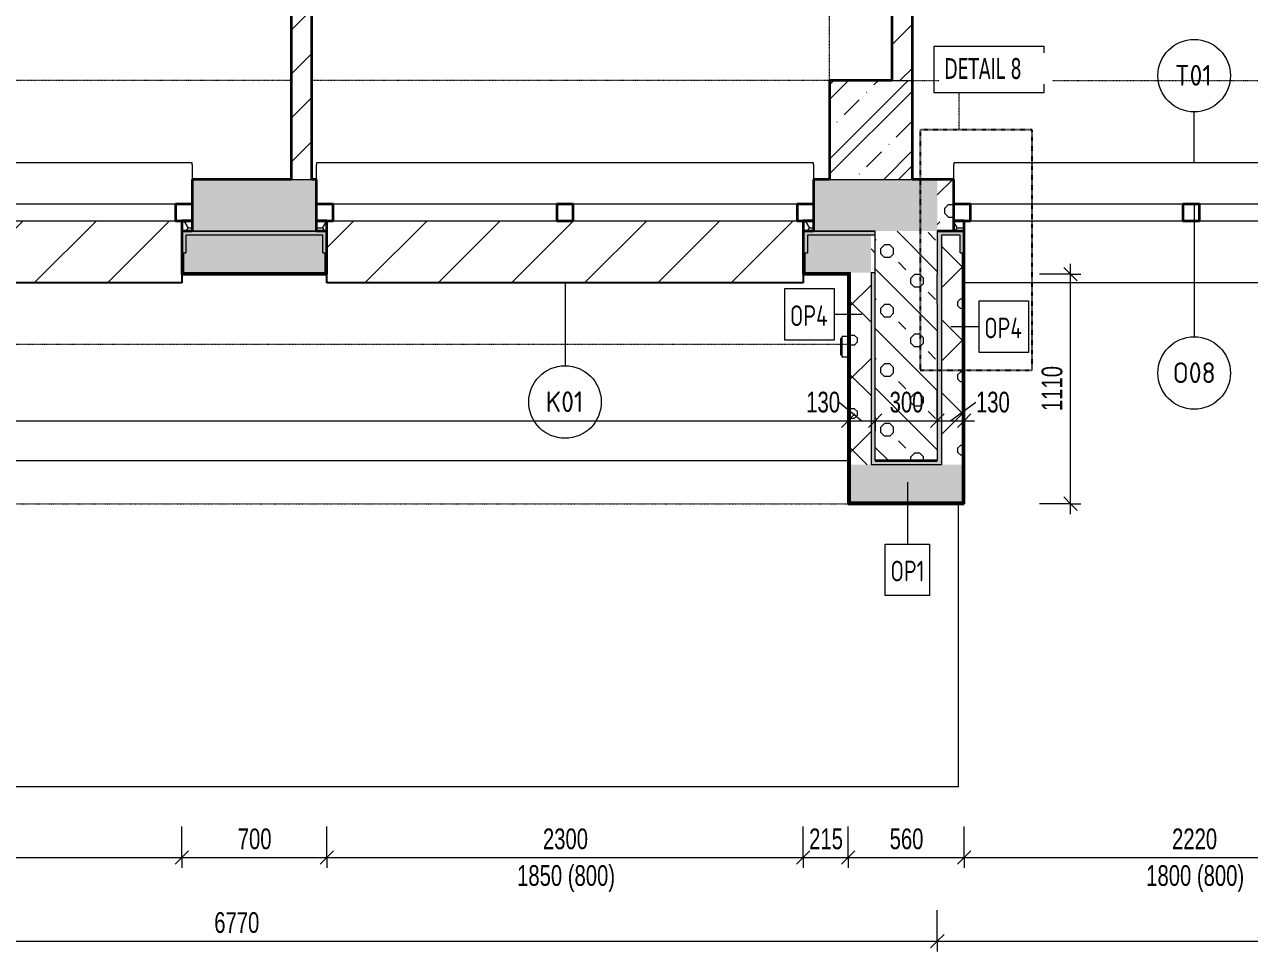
# Model space of a CAD drawing. Header units: millimetres. Extents: x -3281 to 232784, y -45352 to 20466.
# Drawn here: x 6963 to 12877, y -31412 to -26936 of the extents above; entities that cross this region are included whole.
import ezdxf

# ---------------------------------------------------------------- set-up
doc = ezdxf.new("R2010")
doc.units = ezdxf.units.MM
doc.linetypes.add('3_Čárkovaná 2_5mm', pattern=[5, 2.5, -2.5])
doc.linetypes.add('Dash dot dot', pattern=[5, 2, -1, 0, -1, 0, -1])
for name, color, linetype, lineweight in [('A-ANNO-DIMS', 211, 'Continuous', 9), ('A-ANNO-DIMS-50', 211, 'Continuous', 9), ('A-DETL', 90, 'Continuous', 13), ('A-FLOR', 192, 'Continuous', 13), ('A-GENM', 13, 'Continuous', 13), ('A-GENM-IDEN', 13, 'Continuous', 9), ('A-GLAZ', 151, 'Continuous', 13), ('A-GLAZ-IDEN', 152, 'Continuous', 9), ('A-WALL', 113, 'Continuous', 13), ('A-WALL-IDEN', 211, 'Continuous', 9), ('G-ANNO-TEXT', 231, 'Continuous', 9), ('Q-SPCQ', 91, 'Continuous', 13), ('Q-SPCQ-IDEN', 132, 'Continuous', 9)]:
    doc.layers.add(name, color=color, linetype=linetype, lineweight=lineweight)
doc.layers.add('A-WALL-PATT', color=111, linetype='Continuous')
doc.styles.add('Arial_1', font='arial.ttf', dxfattribs={"width": 0.7, "height": 100})
doc.styles.add('ISOCPEUR', font='isocpeur.ttf', dxfattribs={"width": 0.75, "height": 100})
doc.styles.add('ISOCPEUR_1', font='isocpeur.ttf', dxfattribs={"width": 0.9, "height": 100})
doc.styles.add('Tahoma', font='tahoma.ttf', dxfattribs={"width": 0.7, "height": 100})
doc.dimstyles.new('Vnitřní_-_průhledné', dxfattribs={"dimscale": 304.8, "dimtxt": 102.02594, "dimasz": 0.213255, "dimexe": 0.164042, "dimexo": 0.0625, "dimgap": 0.032808, "dimtad": 1, "dimdec": 0, "dimrnd": 5, "dimzin": 0, "dimdsep": 46, "dimtxsty": 'Arial_1', "dimblk1": 'OBLIQUE', "dimblk2": 'OBLIQUE', "dimsah": 1, "dimcen": 0.09, "dimdle": 0.164042, "dimazin": 0, "dimtfac": 1, "dimtdec": 4, "dimtix": 1, "dimtmove": 1, "dimatfit": 3, "dimfxl": 0.492126, "dimfxlon": 1, "dimtvp": 1, "dimtolj": 1, "dimtzin": 0, "dimarcsym": 2})
doc.dimstyles.new('Vnitřní_-_průhledné_1', dxfattribs={"dimscale": 304.8, "dimtxt": 102.02594, "dimasz": 0.213255, "dimexe": 0.164042, "dimexo": 0.0625, "dimgap": 0.032808, "dimtad": 1, "dimdec": 0, "dimrnd": 5, "dimzin": 0, "dimdsep": 46, "dimtxsty": 'Arial_1', "dimblk1": 'OBLIQUE', "dimblk2": 'OBLIQUE', "dimsah": 1, "dimcen": 0.09, "dimdle": 0.164042, "dimazin": 0, "dimtfac": 1, "dimtdec": 4, "dimtix": 1, "dimtmove": 0, "dimatfit": 3, "dimfxl": 0.492126, "dimfxlon": 1, "dimtvp": 1, "dimtolj": 1, "dimtzin": 0, "dimarcsym": 2})
pattern_1 = [(45, (0, 0), (-106.066, 106.066), [])]
pattern_2 = [(45, (0, 0), (0.0007, 353.5527), []), (315, (0, 0), (353.552, 0), []), (270, (153.68, 9.56), (176.771, -176.771), [19.139, -334.416]), (270, (199.87, 9.56), (176.771, -176.771), [19.139, -334.416]), (0, (166.57, 23.1), (176.771, 176.771), [19.139, -334.416]), (0, (166.57, -23.1), (176.771, 176.771), [19.139, -334.416]), (45, (153.68, 9.56), (0.0007, 353.5527), [19.139, -230.861]), (45, (186.35, -23.1), (0.0007, 353.5527), [19.139, -230.861]), (315, (186.35, 23.1), (353.552, 0), [19.139, -230.861]), (315, (153.68, -9.56), (353.552, 0), [19.139, -230.861])]

# ---------------------------------------------------------------- blocks, each defined once
blk = doc.blocks.new('OKNO_2k_nadsvetlik - OKNO_2k_nadsvetlik 2400 x 1850-1972488-1NP_NÁVRH A')
at = {"layer": 'A-GLAZ'}
h = blk.add_hatch(dxfattribs=at)
h.set_pattern_fill('FP_69', color=256, style=0, pattern_type=2)
h.set_pattern_definition([(180, (6572.4, -27808.807), (-75, -43.3), [50, -100]), (240, (6522.4, -27808.807), (-0.0011, -86.601905), [50, -100]), (120, (6522.4, -27808.807), (-74.9989, 43.301905), [50, -100])])
h.paths.add_polyline_path([(-1151, 125), (-1200, 125), (-1200, 75), (-1150, 75), (-1150, 125)])
h.paths.add_polyline_path([(1170, 125), (1150, 125), (1150, 75), (1200, 75), (1200, 125)])
at = {"layer": 'A-GLAZ', "lineweight": 35}
for p, q in [((-1150, 75), (-1150, 125)), ((1150, 125), (1150, 75)), ((-1200, 75), (-1150, 75)), ((-1120, 75), (-1200, 75)), ((-1120, -5), (-1120, 75)), ((40, 75), (-40, 75)), ((-40, 75), (-40, -5)), ((40, -5), (40, 75)), ((1200, 75), (1120, 75)), ((1120, 75), (1120, -5)), ((1150, 75), (1200, 75)), ((-1200, -5), (-1120, -5)), ((-40, -5), (40, -5)), ((1120, -5), (1200, -5))]:
    blk.add_line(p, q, dxfattribs=at)
at = {"layer": 'A-GLAZ'}
for p, q in [((-40, 75), (-1120, 75)), ((1120, 75), (40, 75)), ((-1120, -5), (-40, -5)), ((40, -5), (1120, -5))]:
    blk.add_line(p, q, dxfattribs=at)
blk = doc.blocks.new('parapet s nosem_vnitní - parapet s nosem_vnitní-1280305-1NP_NÁVRH A')
at = {"layer": 'A-GENM'}
for p, q in [((-1200, -190), (-1200, -120)), ((1200, -120), (1200, -190)), ((-1200, -190), (-1200, -200)), ((-1200, -200), (1200, -200)), ((1200, -200), (1200, -190))]:
    blk.add_line(p, q, dxfattribs=at)
blk = doc.blocks.new('parapet_ext - parapet_ext-V23-1NP_NÁVRH A')
at = {"layer": 'Q-SPCQ'}
h = blk.add_hatch(dxfattribs=at)
h.set_pattern_fill('FP_70', color=11, style=0, pattern_type=2)
h.set_pattern_definition([(225, (6572.4, -27883.8), (176.7767, -176.7767), [])])
h.paths.add_polyline_path([(40, 300), (-1150, 300), (-1150, 0), (1150, 0), (1150, 300), (827.9, 300)])
at = {"layer": 'Q-SPCQ', "color": 21, "lineweight": 25}
for p, q in [((-1150, 258), (-1150, 300)), ((-1150, 300), (1150, 300)), ((1150, 300), (1150, 258))]:
    blk.add_line(p, q, dxfattribs=at)
blk = doc.blocks.new('OKNO_2k_nadsvetlik - OKNO_2k_nadsvetlik 2400 x 1850-V24-1NP_NÁVRH A')
at = {"layer": 'A-GLAZ'}
h = blk.add_hatch(dxfattribs=at)
h.set_pattern_fill('FP_71', color=256, style=0, pattern_type=2)
h.set_pattern_definition([(180, (9572.4, -27808.807), (-75, -43.3), [50, -100]), (240, (9522.4, -27808.807), (-0.0011, -86.601905), [50, -100]), (120, (9522.4, -27808.807), (-74.9989, 43.301905), [50, -100])])
h.paths.add_polyline_path([(-1151, 125), (-1200, 125), (-1200, 75), (-1150, 75), (-1150, 125)])
h.paths.add_polyline_path([(1150, 125), (1150, 75), (1200, 75), (1200, 125), (1151, 125)])
at = {"layer": 'A-GLAZ', "lineweight": 35}
for p, q in [((-1150, 75), (-1150, 125)), ((1150, 125), (1150, 75)), ((-1200, 75), (-1150, 75)), ((-1120, 75), (-1200, 75)), ((-1120, -5), (-1120, 75)), ((40, 75), (-40, 75)), ((-40, 75), (-40, -5)), ((40, -5), (40, 75)), ((1200, 75), (1120, 75)), ((1120, 75), (1120, -5)), ((1150, 75), (1200, 75)), ((-1200, -5), (-1120, -5)), ((-40, -5), (40, -5)), ((1120, -5), (1200, -5))]:
    blk.add_line(p, q, dxfattribs=at)
at = {"layer": 'A-GLAZ'}
for p, q in [((-40, 75), (-1120, 75)), ((1120, 75), (40, 75)), ((-1120, -5), (-40, -5)), ((40, -5), (1120, -5))]:
    blk.add_line(p, q, dxfattribs=at)
blk = doc.blocks.new('parapet_ext - parapet_ext-V25-1NP_NÁVRH A')
at = {"layer": 'Q-SPCQ'}
h = blk.add_hatch(dxfattribs=at)
h.set_pattern_fill('FP_72', color=11, style=0, pattern_type=2)
h.set_pattern_definition([(225, (9572.4, -27883.8), (176.7767, -176.7767), [])])
h.paths.add_polyline_path([(40, 300), (-1150, 300), (-1150, 0), (1150, 0), (1150, 300), (394.1, 300)])
at = {"layer": 'Q-SPCQ', "color": 21, "lineweight": 25}
for p, q in [((-1150, 258), (-1150, 300)), ((-1150, 300), (1150, 300)), ((1150, 300), (1150, 258))]:
    blk.add_line(p, q, dxfattribs=at)
blk = doc.blocks.new('OKNO_2k_nadsvetlik - OKNO_2k_nadsvetlik 2320 x 1800-1972454-1NP_NÁVRH A')
at = {"layer": 'A-GLAZ'}
h = blk.add_hatch(dxfattribs=at)
h.set_pattern_fill('FP_121', color=11, style=0, pattern_type=2)
h.set_pattern_definition([(180, (12609.59, -27808.807), (-75, -43.3), [50, -100]), (240, (12559.59, -27808.807), (-0.0011, -86.601905), [50, -100]), (120, (12559.59, -27808.807), (-74.9989, 43.301905), [50, -100])])
h.paths.add_polyline_path([(-1111, 125), (-1160, 125), (-1160, 75), (-1110, 75), (-1110, 125)])
h.paths.add_polyline_path([(1130, 125), (1110, 125), (1110, 75), (1160, 75), (1160, 125), (1159, 125)])
at = {"layer": 'A-GLAZ', "color": 10, "lineweight": 35}
for p, q in [((-1110, 75), (-1110, 125)), ((1110, 125), (1110, 75)), ((-1160, 75), (-1110, 75)), ((-1080, 75), (-1160, 75)), ((-1080, -5), (-1080, 75)), ((55, 75), (-25, 75)), ((-25, 75), (-25, -5)), ((55, -5), (55, 75)), ((1160, 75), (1080, 75)), ((1080, 75), (1080, -5)), ((1110, 75), (1160, 75)), ((-1160, -5), (-1080, -5)), ((-25, -5), (55, -5)), ((1080, -5), (1160, -5))]:
    blk.add_line(p, q, dxfattribs=at)
at = {"layer": 'A-GLAZ', "color": 11}
for p, q in [((-25, 75), (-1080, 75)), ((1080, 75), (55, 75)), ((-1080, -5), (-25, -5)), ((55, -5), (1080, -5))]:
    blk.add_line(p, q, dxfattribs=at)
blk = doc.blocks.new('parapet s nosem_vnitní - parapet s nosem_vnitní-1280318-1NP_NÁVRH A')
at = {"layer": 'A-GENM', "color": 11}
for p, q in [((-1160, -190), (-1160, -120)), ((1160, -120), (1160, -190)), ((-1160, -190), (-1160, -200)), ((-1160, -200), (1160, -200)), ((1160, -200), (1160, -190))]:
    blk.add_line(p, q, dxfattribs=at)
blk = doc.blocks.new('parapet_ext - parapet_ext-1802039-1NP_NÁVRH A')
at = {"layer": 'Q-SPCQ', "color": 11}
for p, q in [((-1110, 258), (-1110, 300)), ((-1110, 300), (1110, 300))]:
    blk.add_line(p, q, dxfattribs=at)
blk = doc.blocks.new('Vypínač_venkovní - Typ 1-2135111-1NP_NÁVRH A')
at = {"layer": 'A-GENM', "color": 11}
for p, q in [((25, 95), (125, 95)), ((25, 65), (25, 95)), ((35, 102), (35, 95)), ((115, 102), (35, 102)), ((115, 95), (115, 102)), ((125, 65), (125, 95))]:
    blk.add_line(p, q, dxfattribs=at)
blk = doc.blocks.new('DIMBLOCK137-1NP_NÁVRH A')
at = {"layer": 'A-ANNO-DIMS-50'}
for p, q in [((4601.6, -31361.7), (4601.6, -31211.7)), ((11369.6, -31361.7), (11369.6, -31211.7)), ((4601.6, -31361.7), (11419.6, -31361.7)), ((4601.6, -31361.7), (4601.6, -31411.7)), ((11369.6, -31361.7), (11369.6, -31411.7))]:
    blk.add_line(p, q, dxfattribs=at)
at = {"layer": 'A-ANNO-DIMS-50', "lineweight": 18}
for p, q in [((4601.6, -31361.7), (4634.1, -31329.2)), ((11369.6, -31361.7), (11402.1, -31329.2)), ((4601.6, -31361.7), (4569.1, -31394.2)), ((11369.6, -31361.7), (11337.1, -31394.2))]:
    blk.add_line(p, q, dxfattribs=at)
at = {"layer": 'A-ANNO-DIMS-50', "color": 0, "insert": (7878.9, -31221.8), "char_height": 100, "width": 256.164, "attachment_point": 1, "line_spacing_factor": 0.941778, "style": 'Arial_1'}
blk.add_mtext('6770', dxfattribs=at)
blk = doc.blocks.new('_Oblique')
at = {"color": 0, "linetype": 'ByBlock', "lineweight": -2}
blk.add_line((-0.5, -0.5), (0.5, 0.5), dxfattribs=at)
blk = doc.blocks.new('DIMBLOCK138-1NP_NÁVRH A')
at = {"layer": 'A-ANNO-DIMS-50'}
for p, q in [((11369.6, -31361.7), (11369.6, -31211.7)), ((17704.5, -31361.7), (17704.5, -31211.7)), ((11319.6, -31361.7), (17754.5, -31361.7)), ((11369.6, -31361.7), (11369.6, -31411.7)), ((17704.5, -31361.7), (17704.5, -31411.7))]:
    blk.add_line(p, q, dxfattribs=at)
at = {"layer": 'A-ANNO-DIMS-50', "lineweight": 18}
for p, q in [((11369.6, -31361.7), (11402.1, -31329.2)), ((17704.5, -31361.7), (17737, -31329.2)), ((11369.6, -31361.7), (11337.1, -31394.2)), ((17704.5, -31361.7), (17672, -31394.2))]:
    blk.add_line(p, q, dxfattribs=at)
at = {"layer": 'A-ANNO-DIMS-50', "color": 0, "insert": (14430.3, -31221.8), "char_height": 100, "width": 256.164, "attachment_point": 1, "line_spacing_factor": 0.941778, "style": 'Arial_1'}
blk.add_mtext('6335', dxfattribs=at)
blk = doc.blocks.new('Popiska becný model_Bublina_CC - Popiska okna_Bublina-1416866-1NP_NÁVRH A')
at = {"layer": 'A-GENM-IDEN'}
blk.add_circle((0, 0), 3.5, dxfattribs=at)
blk = doc.blocks.new('Popiska okna_Bublina_CC - Popiska okna_Bublina-1410372-1NP_NÁVRH A')
at = {"layer": 'A-GLAZ-IDEN'}
blk.add_circle((0, 0), 3.5, dxfattribs=at)
blk = doc.blocks.new('DIMBLOCK176-1NP_NÁVRH A')
at = {"layer": 'A-ANNO-DIMS-50'}
for p, q in [((5422.4, -30957.7), (5422.4, -30807.7)), ((7722.4, -30957.7), (7722.4, -30807.7)), ((5422.4, -30957.7), (7722.4, -30957.7)), ((5422.4, -30957.7), (5422.4, -31007.7)), ((7722.4, -30957.7), (7722.4, -31007.7))]:
    blk.add_line(p, q, dxfattribs=at)
at = {"layer": 'A-ANNO-DIMS-50', "lineweight": 18}
for p, q in [((5422.4, -30957.7), (5454.9, -30925.2)), ((7722.4, -30957.7), (7754.9, -30925.2)), ((5422.4, -30957.7), (5389.9, -30990.2)), ((7722.4, -30957.7), (7689.9, -30990.2))]:
    blk.add_line(p, q, dxfattribs=at)
at = {"layer": 'A-ANNO-DIMS-50', "color": 0, "char_height": 100, "attachment_point": 1, "line_spacing_factor": 0.941778, "style": 'Arial_1'}
for s, insert, width in [('2300', (6465.7, -30817.8), 256.164), ('1850 (800)', (6340.9, -30994.8), 555.649)]:
    blk.add_mtext(s, dxfattribs=dict(at, insert=insert, width=width))
blk = doc.blocks.new('DIMBLOCK177-1NP_NÁVRH A')
at = {"layer": 'A-ANNO-DIMS-50'}
for p, q in [((7722.4, -30957.7), (7722.4, -30807.7)), ((8422.4, -30957.7), (8422.4, -30807.7)), ((7722.4, -30957.7), (8422.4, -30957.7)), ((7722.4, -30957.7), (7722.4, -31007.7)), ((8422.4, -30957.7), (8422.4, -31007.7))]:
    blk.add_line(p, q, dxfattribs=at)
at = {"layer": 'A-ANNO-DIMS-50', "lineweight": 18}
for p, q in [((7722.4, -30957.7), (7754.9, -30925.2)), ((8422.4, -30957.7), (8454.9, -30925.2)), ((7722.4, -30957.7), (7689.9, -30990.2)), ((8422.4, -30957.7), (8389.9, -30990.2))]:
    blk.add_line(p, q, dxfattribs=at)
at = {"layer": 'A-ANNO-DIMS-50', "color": 0, "insert": (7992.4, -30817.8), "char_height": 100, "width": 192.123, "attachment_point": 1, "line_spacing_factor": 0.941778, "style": 'Arial_1'}
blk.add_mtext('700', dxfattribs=at)
blk = doc.blocks.new('DIMBLOCK178-1NP_NÁVRH A')
at = {"layer": 'A-ANNO-DIMS-50'}
for p, q in [((8422.4, -30957.7), (8422.4, -30807.7)), ((10722.4, -30957.7), (10722.4, -30807.7)), ((8422.4, -30957.7), (10722.4, -30957.7)), ((8422.4, -30957.7), (8422.4, -31007.7)), ((10722.4, -30957.7), (10722.4, -31007.7))]:
    blk.add_line(p, q, dxfattribs=at)
at = {"layer": 'A-ANNO-DIMS-50', "lineweight": 18}
for p, q in [((8422.4, -30957.7), (8454.9, -30925.2)), ((10722.4, -30957.7), (10754.9, -30925.2)), ((8422.4, -30957.7), (8389.9, -30990.2)), ((10722.4, -30957.7), (10689.9, -30990.2))]:
    blk.add_line(p, q, dxfattribs=at)
at = {"layer": 'A-ANNO-DIMS-50', "color": 0, "char_height": 100, "attachment_point": 1, "line_spacing_factor": 0.941778, "style": 'Arial_1'}
for s, insert, width in [('2300', (9465.7, -30817.8), 256.164), ('1850 (800)', (9340.9, -30994.8), 555.649)]:
    blk.add_mtext(s, dxfattribs=dict(at, insert=insert, width=width))
blk = doc.blocks.new('DIMBLOCK179-1NP_NÁVRH A')
at = {"layer": 'A-ANNO-DIMS-50'}
for p, q in [((10722.4, -30957.7), (10722.4, -30807.7)), ((10939.6, -30957.7), (10939.6, -30807.7)), ((10722.4, -30957.7), (10939.6, -30957.7)), ((10722.4, -30957.7), (10722.4, -31007.7)), ((10939.6, -30957.7), (10939.6, -31007.7))]:
    blk.add_line(p, q, dxfattribs=at)
at = {"layer": 'A-ANNO-DIMS-50', "lineweight": 18}
for p, q in [((10722.4, -30957.7), (10754.9, -30925.2)), ((10939.6, -30957.7), (10972.1, -30925.2)), ((10722.4, -30957.7), (10689.9, -30990.2)), ((10939.6, -30957.7), (10907.1, -30990.2))]:
    blk.add_line(p, q, dxfattribs=at)
at = {"layer": 'A-ANNO-DIMS-50', "color": 0, "insert": (10750.9, -30817.8), "char_height": 100, "width": 192.123, "attachment_point": 1, "line_spacing_factor": 0.941778, "style": 'Arial_1'}
blk.add_mtext('215', dxfattribs=at)
blk = doc.blocks.new('DIMBLOCK180-1NP_NÁVRH A')
at = {"layer": 'A-ANNO-DIMS-50'}
for p, q in [((10939.6, -30957.7), (10939.6, -30807.7)), ((11499.6, -30957.7), (11499.6, -30807.7)), ((10939.6, -30957.7), (11499.6, -30957.7)), ((10939.6, -30957.7), (10939.6, -31007.7)), ((11499.6, -30957.7), (11499.6, -31007.7))]:
    blk.add_line(p, q, dxfattribs=at)
at = {"layer": 'A-ANNO-DIMS-50', "lineweight": 18}
for p, q in [((10939.6, -30957.7), (10972.1, -30925.2)), ((11499.6, -30957.7), (11532.1, -30925.2)), ((10939.6, -30957.7), (10907.1, -30990.2)), ((11499.6, -30957.7), (11467.1, -30990.2))]:
    blk.add_line(p, q, dxfattribs=at)
at = {"layer": 'A-ANNO-DIMS-50', "color": 0, "insert": (11139.5, -30817.8), "char_height": 100, "width": 192.123, "attachment_point": 1, "line_spacing_factor": 0.941778, "style": 'Arial_1'}
blk.add_mtext('560', dxfattribs=at)
blk = doc.blocks.new('DIMBLOCK181-1NP_NÁVRH A')
at = {"layer": 'A-ANNO-DIMS-50'}
for p, q in [((11499.6, -30957.7), (11499.6, -30807.7)), ((13719.6, -30957.7), (13719.6, -30807.7)), ((11499.6, -30957.7), (13719.6, -30957.7)), ((11499.6, -30957.7), (11499.6, -31007.7)), ((13719.6, -30957.7), (13719.6, -31007.7))]:
    blk.add_line(p, q, dxfattribs=at)
at = {"layer": 'A-ANNO-DIMS-50', "lineweight": 18}
for p, q in [((11499.6, -30957.7), (11532.1, -30925.2)), ((13719.6, -30957.7), (13752.1, -30925.2)), ((11499.6, -30957.7), (11467.1, -30990.2)), ((13719.6, -30957.7), (13687.1, -30990.2))]:
    blk.add_line(p, q, dxfattribs=at)
at = {"layer": 'A-ANNO-DIMS-50', "color": 0, "char_height": 100, "attachment_point": 1, "line_spacing_factor": 0.941778, "style": 'Arial_1'}
for s, insert, width in [('2220', (12502.9, -30817.8), 256.164), ('1800 (800)', (12378.1, -30994.8), 555.649)]:
    blk.add_mtext(s, dxfattribs=dict(at, insert=insert, width=width))
blk = doc.blocks.new('DIMBLOCK203-1NP_NÁVRH A')
at = {"layer": 'A-ANNO-DIMS-50'}
for p, q in [((-905.4, -28849), (-905.4, -28699)), ((10939.6, -28849), (10939.6, -28699)), ((-905.4, -28849), (10939.6, -28849)), ((-905.4, -28849), (-905.4, -28899)), ((10939.6, -28849), (10939.6, -28899))]:
    blk.add_line(p, q, dxfattribs=at)
at = {"layer": 'A-ANNO-DIMS-50', "lineweight": 18}
for p, q in [((-905.4, -28849), (-937.9, -28881.5)), ((-905.4, -28849), (-872.9, -28816.5)), ((10939.6, -28849), (10907.1, -28881.5)), ((10939.6, -28849), (10972.1, -28816.5))]:
    blk.add_line(p, q, dxfattribs=at)
at = {"layer": 'A-ANNO-DIMS-50', "color": 0, "insert": (4883.7, -28709.2), "char_height": 100, "width": 320.204, "attachment_point": 1, "line_spacing_factor": 0.941778, "style": 'Arial_1'}
blk.add_mtext('11845', dxfattribs=at)
blk = doc.blocks.new('DIMBLOCK204-1NP_NÁVRH A')
at = {"layer": 'A-ANNO-DIMS-50'}
for p, q in [((10939.6, -28849), (10939.6, -28699)), ((11069.6, -28849), (11069.6, -28699)), ((10897, -28760.5), (11004.6, -28849)), ((10897, -28760.5), (10897, -28760.5)), ((10939.6, -28849), (11069.6, -28849)), ((10939.6, -28849), (10939.6, -28899)), ((11069.6, -28849), (11069.6, -28899))]:
    blk.add_line(p, q, dxfattribs=at)
at = {"layer": 'A-ANNO-DIMS-50', "lineweight": 18}
for p, q in [((10939.6, -28849), (10907.1, -28881.5)), ((10939.6, -28849), (10972.1, -28816.5)), ((11069.6, -28849), (11037.1, -28881.5)), ((11069.6, -28849), (11102.1, -28816.5))]:
    blk.add_line(p, q, dxfattribs=at)
at = {"layer": 'A-ANNO-DIMS-50', "color": 0, "insert": (10736.9, -28709.2), "char_height": 100, "width": 192.123, "attachment_point": 1, "line_spacing_factor": 0.941778, "style": 'Arial_1'}
blk.add_mtext('130', dxfattribs=at)
blk = doc.blocks.new('DIMBLOCK205-1NP_NÁVRH A')
at = {"layer": 'A-ANNO-DIMS-50'}
for p, q in [((11069.6, -28849), (11069.6, -28699)), ((11369.6, -28849), (11369.6, -28699)), ((11069.6, -28849), (11369.6, -28849)), ((11069.6, -28849), (11069.6, -28899)), ((11369.6, -28849), (11369.6, -28899))]:
    blk.add_line(p, q, dxfattribs=at)
at = {"layer": 'A-ANNO-DIMS-50', "lineweight": 18}
for p, q in [((11069.6, -28849), (11037.1, -28881.5)), ((11069.6, -28849), (11102.1, -28816.5)), ((11369.6, -28849), (11337.1, -28881.5)), ((11369.6, -28849), (11402.1, -28816.5))]:
    blk.add_line(p, q, dxfattribs=at)
at = {"layer": 'A-ANNO-DIMS-50', "color": 0, "insert": (11139.5, -28709.2), "char_height": 100, "width": 192.123, "attachment_point": 1, "line_spacing_factor": 0.941778, "style": 'Arial_1'}
blk.add_mtext('300', dxfattribs=at)
blk = doc.blocks.new('DIMBLOCK206-1NP_NÁVRH A')
at = {"layer": 'A-ANNO-DIMS-50'}
for p, q in [((11369.6, -28849), (11369.6, -28699)), ((11499.6, -28849), (11499.6, -28699)), ((11556.3, -28760.5), (11434.6, -28849)), ((11556.3, -28760.5), (11556.3, -28760.5)), ((11369.6, -28849), (11549.6, -28849)), ((11369.6, -28849), (11369.6, -28899)), ((11499.6, -28849), (11499.6, -28899))]:
    blk.add_line(p, q, dxfattribs=at)
at = {"layer": 'A-ANNO-DIMS-50', "lineweight": 18}
for p, q in [((11369.6, -28849), (11337.1, -28881.5)), ((11369.6, -28849), (11402.1, -28816.5)), ((11499.6, -28849), (11467.1, -28881.5)), ((11499.6, -28849), (11532.1, -28816.5))]:
    blk.add_line(p, q, dxfattribs=at)
at = {"layer": 'A-ANNO-DIMS-50', "color": 0, "insert": (11556.3, -28709.2), "char_height": 100, "width": 192.123, "attachment_point": 1, "line_spacing_factor": 0.941778, "style": 'Arial_1'}
blk.add_mtext('130', dxfattribs=at)
blk = doc.blocks.new('Popiska speciální vybavení - Popiska okna_Bublina-1426311-1NP_NÁVRH A')
at = {"layer": 'Q-SPCQ-IDEN'}
blk.add_circle((0, 0), 3.5, dxfattribs=at)
blk = doc.blocks.new('DIMBLOCK222-1NP_NÁVRH A')
at = {"layer": 'A-ANNO-DIMS-50'}
for p, q in [((12012.9, -28141.8), (11862.9, -28141.8)), ((12012.9, -29299.8), (12012.9, -28091.8)), ((12012.9, -28141.8), (12062.9, -28141.8)), ((12012.9, -29249.8), (11862.9, -29249.8)), ((12012.9, -29249.8), (12062.9, -29249.8))]:
    blk.add_line(p, q, dxfattribs=at)
at = {"layer": 'A-ANNO-DIMS-50', "lineweight": 18}
for p, q in [((12012.9, -28141.8), (11980.4, -28109.3)), ((12012.9, -28141.8), (12045.4, -28174.3)), ((12012.9, -29249.8), (11980.4, -29217.3)), ((12012.9, -29249.8), (12045.4, -29282.3))]:
    blk.add_line(p, q, dxfattribs=at)
at = {"layer": 'A-ANNO-DIMS-50', "color": 0, "insert": (11873.1, -28802.5), "char_height": 100, "width": 256.164, "attachment_point": 1, "rotation": 90, "line_spacing_factor": 0.941778, "style": 'Arial_1'}
blk.add_mtext('1110', dxfattribs=at)

msp = doc.modelspace()

# ---------------------------------------------------------------- hatches: boundary and pattern name
at = {"layer": 'A-WALL-PATT', "lineweight": 13}
h = msp.add_hatch(dxfattribs=at)
h.set_pattern_fill('FP_4', color=256, style=0, pattern_type=2)
h.set_pattern_definition(pattern_1)
h.paths.add_polyline_path([(8319.8, -27683.8), (8349.6, -27683.8), (8349.6, -21599.6), (8249.6, -21599.6), (8249.6, -27683.8)])
h = msp.add_hatch(dxfattribs=at)
h.set_pattern_fill('FP_4', color=256, style=0, pattern_type=2)
h.set_pattern_definition(pattern_1)
h.paths.add_polyline_path([(11249.6, -27206.6), (11249.6, -24274.3), (11149.6, -24274.3), (11149.6, -27206.6)])
h.paths.add_polyline_path([(11249.6, -23374.3), (11249.6, -21599.6), (11149.6, -21599.6), (11149.6, -23374.3)])
h = msp.add_hatch(dxfattribs=at)
h.set_pattern_fill('FP_10', color=256, angle=225, style=0, pattern_type=2)
h.set_pattern_definition([(45, (0, 0), (-179.6051, 179.6051), []), (45, (71.84, 6e-12), (-179.6051, 179.6051), []), (45, (215.53, 2e-11), (-107.763, 251.4472), [101.6, -50.8, 1.676, -49.124])])
h.paths.add_polyline_path([(11149.6, -27683.8), (11249.6, -27683.8), (11249.6, -27206.6), (10849.6, -27206.6), (10849.6, -27683.8), (10895.2, -27683.8)])
h = msp.add_hatch(dxfattribs=at)
h.set_pattern_fill('FP_15', color=256, angle=-135, style=0, pattern_type=2)
h.set_pattern_definition([(45, (11444.86, -27933.8), (-143.684, 143.684), []), (0, (11673.81, -27866.5), (143.684, 143.684), [25.4, -261.968]), (45, (11699.21, -27866.5), (-143.684, 143.684), [25.4, -177.8]), (90, (11717.17, -27848.54), (-143.684, 143.684), [25.4, -261.968]), (135, (11717.17, -27823.14), (-143.684, -143.684), [25.4, -177.8]), (0, (11673.81, -27805.18), (143.684, 143.684), [25.4, -261.968]), (45, (11655.85, -27823.14), (-143.684, 143.684), [25.4, -177.8]), (90, (11655.85, -27848.54), (-143.684, 143.684), [25.4, -261.968]), (135, (11673.81, -27866.5), (-143.684, -143.684), [25.4, -177.8]), (45, (11740.4, -27781.96), (-143.684, 143.684), [50.8, -152.4])])
h.paths.add_polyline_path([(5249.6, -27933.8), (5372.4, -27933.8), (5372.4, -27683.8), (5249.6, -27683.8)])
h.paths.add_polyline_path([(17496.5, -27933.8), (17496.5, -27683.8), (16724.2, -27683.8), (16724.2, -27933.8), (17246.5, -27933.8)])
h.paths.add_polyline_path([(7772.4, -27933.8), (8372.4, -27933.8), (8372.4, -27683.8), (7772.4, -27683.8)])
h.paths.add_polyline_path([(14324.2, -27933.8), (14324.2, -27683.8), (13769.6, -27683.8), (13769.6, -27933.8), (14149.6, -27933.8)])
h.paths.add_polyline_path([(10849.6, -27933.8), (11369.6, -27933.8), (11369.6, -27683.8), (10772.4, -27683.8), (10772.4, -27933.8)])
h = msp.add_hatch(dxfattribs=at)
h.set_pattern_fill('FP_120', color=11, angle=-135, style=0, pattern_type=2)
h.set_pattern_definition([(45, (11481.43, -27933.8), (-143.68, 143.68), []), (0, (11710.38, -27866.5), (143.684, 143.684), [25.4, -261.97]), (45, (11735.78, -27866.5), (-143.68, 143.68), [25.4, -177.8]), (90, (11753.74, -27848.54), (-143.684, 143.684), [25.4, -261.97]), (135, (11753.74, -27823.14), (-143.68, -143.68), [25.4, -177.8]), (0, (11710.38, -27805.18), (143.684, 143.684), [25.4, -261.97]), (45, (11692.42, -27823.14), (-143.68, 143.68), [25.4, -177.8]), (90, (11692.42, -27848.54), (-143.684, 143.684), [25.4, -261.97]), (135, (11710.38, -27866.5), (-143.68, -143.68), [25.4, -177.8]), (45, (11776.96, -27781.96), (-143.68, 143.68), [50.8, -152.4])])
h.paths.add_polyline_path([(11369.6, -27933.8), (11449.6, -27933.8), (11449.6, -27683.8), (11369.6, -27683.8), (11369.6, -27826.5)])
h = msp.add_hatch(dxfattribs=at)
h.set_pattern_fill('FP_12', color=11, style=0, pattern_type=2)
h.set_pattern_definition(pattern_2)
h.paths.add_polyline_path([(-1405.4, -28133.8), (-1305.4, -28133.8), (-1305.4, -27953.8), (-1475.4, -27953.8), (-1475.4, -28133.8), (-1455.4, -28133.8)])
h.paths.add_polyline_path([(11049.6, -28133.8), (11049.6, -27953.8), (10742.4, -27953.8), (10742.4, -28037.8), (10730.4, -28037.8), (10730.4, -28133.8), (10949.6, -28133.8)])
h.paths.add_polyline_path([(4809.6, -28133.8), (5414.4, -28133.8), (5414.4, -28037.8), (5402.4, -28037.8), (5402.4, -27953.8), (4789.6, -27953.8), (4789.6, -28133.8)])
h.paths.add_polyline_path([(8414.4, -28133.8), (8414.4, -28037.8), (8402.4, -28037.8), (8402.4, -27953.8), (7742.4, -27953.8), (7742.4, -28037.8), (7730.4, -28037.8), (7730.4, -28133.8), (8319.8, -28133.8)])
at = {"layer": 'A-WALL-PATT'}
h = msp.add_hatch(color=11, dxfattribs=at)
h.paths.add_polyline_path([(5422.4, -28037.8), (5422.4, -27933.8), (4809.6, -27933.8), (4809.6, -27953.8), (5402.4, -27953.8), (5402.4, -28037.8), (5419.4, -28037.8)])
h.paths.add_polyline_path([(7730.4, -28037.8), (7742.4, -28037.8), (7742.4, -27953.8), (8402.4, -27953.8), (8402.4, -28037.8), (8422.4, -28037.8), (8422.4, -27933.8), (7722.4, -27933.8), (7722.4, -28037.8), (7725.4, -28037.8)])
h.paths.add_polyline_path([(10722.4, -28037.8), (10742.4, -28037.8), (10742.4, -27953.8), (11069.6, -27953.8), (11069.6, -27933.8), (10722.4, -27933.8), (10722.4, -27953.8)])
h.paths.add_polyline_path([(-1285.4, -27953.8), (-1285.4, -27933.8), (-1455.4, -27933.8), (-1455.4, -27953.8), (-1305.4, -27953.8)])
at = {"layer": 'A-WALL-PATT', "lineweight": 13}
h = msp.add_hatch(dxfattribs=at)
h.set_pattern_fill('FP_12', color=11, style=0, pattern_type=2)
h.set_pattern_definition(pattern_2)
h.paths.add_polyline_path([(13727.6, -28133.8), (14366.2, -28133.8), (14366.2, -28037.8), (14354.2, -28037.8), (14354.2, -27953.8), (13739.6, -27953.8), (13739.6, -28037.8), (13727.6, -28037.8)])
h.paths.add_polyline_path([(11069.6, -28133.8), (11069.6, -27953.8), (11049.6, -27953.8), (11049.6, -28133.8)])
h.paths.add_polyline_path([(17696.5, -28133.8), (17696.5, -27953.8), (16694.2, -27953.8), (16694.2, -28037.8), (16682.2, -28037.8), (16682.2, -28133.8), (16904.4, -28133.8)])
h.paths.add_polyline_path([(11389.6, -28133.8), (11491.6, -28133.8), (11491.6, -28037.8), (11479.6, -28037.8), (11479.6, -27953.8), (11389.6, -27953.8), (11389.6, -27994.8)])
h = msp.add_hatch(dxfattribs=at)
h.set_pattern_fill('FP_38', color=256, angle=225, style=0, pattern_type=2)
h.set_pattern_definition([(135, (11369.59, -28415.97), (-143.684, -143.684), []), (90, (11302.29, -28187.02), (-143.684, 143.684), [25.4, -261.968]), (135, (11302.29, -28161.62), (-143.684, -143.684), [25.4, -177.8]), (180, (11284.33, -28143.66), (-143.684, -143.684), [25.4, -261.968]), (225, (11258.93, -28143.66), (143.684, -143.684), [25.4, -177.8]), (90, (11240.96, -28187.02), (-143.684, 143.684), [25.4, -261.968]), (135, (11258.93, -28204.98), (-143.684, -143.684), [25.4, -177.8]), (180, (11284.33, -28204.98), (-143.684, -143.684), [25.4, -261.968]), (225, (11302.29, -28187.02), (143.684, -143.684), [25.4, -177.8]), (135, (11217.74, -28120.44), (-143.684, -143.684), [50.8, -152.4])])
h.paths.add_polyline_path([(11324.4, -29041.8), (11369.6, -29041.8), (11369.6, -27933.8), (11069.6, -27933.8), (11069.6, -29041.8)])
at = {"layer": 'A-WALL-PATT'}
h = msp.add_hatch(color=11, dxfattribs=at)
h.paths.add_polyline_path([(11499.6, -28037.8), (11499.6, -27933.8), (11369.6, -27933.8), (11369.6, -27953.8), (11479.6, -27953.8), (11479.6, -28037.8), (11496.6, -28037.8)])
h.paths.add_polyline_path([(13719.6, -28037.8), (13739.6, -28037.8), (13739.6, -27953.8), (14354.2, -27953.8), (14354.2, -28037.8), (14374.2, -28037.8), (14374.2, -27933.8), (13719.6, -27933.8), (13719.6, -27953.8)])
h.paths.add_polyline_path([(16682.2, -28037.8), (16694.2, -28037.8), (16694.2, -27953.8), (17516.5, -27953.8), (17516.5, -27933.8), (16674.2, -27933.8), (16674.2, -28037.8), (16677.2, -28037.8)])
msp.add_hatch(color=11, dxfattribs=at).paths.add_polyline_path([(11369.6, -29041.8), (11389.6, -29041.8), (11389.6, -27953.8), (11369.6, -27953.8), (11369.6, -28836.2)])
at = {"layer": 'A-WALL-PATT', "lineweight": 13}
h = msp.add_hatch(dxfattribs=at)
h.set_pattern_fill('FP_12', color=11, style=0, pattern_type=2)
h.set_pattern_definition(pattern_2)
h.paths.add_polyline_path([(11049.6, -29061.8), (11049.6, -28133.8), (10949.6, -28133.8), (10949.6, -29061.8)])
msp.add_hatch(color=11, dxfattribs=at).paths.add_polyline_path([(11069.6, -29041.8), (11069.6, -28133.8), (11049.6, -28133.8), (11049.6, -29041.8)])
h = msp.add_hatch(dxfattribs=at)
h.set_pattern_fill('FP_12', color=11, style=0, pattern_type=2)
h.set_pattern_definition(pattern_2)
h.paths.add_polyline_path([(11389.6, -29061.8), (11489.6, -29061.8), (11489.6, -28133.8), (11389.6, -28133.8), (11389.6, -29041.8)])
h = msp.add_hatch(dxfattribs=at)
h.set_pattern_fill('FP_12', color=11, style=0, pattern_type=2)
h.set_pattern_definition(pattern_2)
h.paths.add_polyline_path([(11069.6, -29241.8), (11489.6, -29241.8), (11489.6, -29061.8), (10949.6, -29061.8), (10949.6, -29241.8), (11049.6, -29241.8)])
h.paths.add_polyline_path([(-1123.2, -29241.8), (-915.4, -29241.8), (-915.4, -29061.8), (-1405.4, -29061.8), (-1405.4, -29241.8)])
at = {"layer": 'A-WALL-PATT'}
h = msp.add_hatch(color=11, dxfattribs=at)
h.paths.add_polyline_path([(-1285.4, -29061.8), (-1015.4, -29061.8), (-1015.4, -29041.8), (-1305.4, -29041.8), (-1305.4, -29061.8)])
h.paths.add_polyline_path([(11389.6, -29061.8), (11389.6, -29041.8), (11049.6, -29041.8), (11049.6, -29061.8), (11369.6, -29061.8)])

# ---------------------------------------------------------------- linework, layer by layer
at = {"layer": 'A-DETL', "linetype": 'Dash dot dot'}
for p, q in [((10849.6, -27206.6), (10849.6, -21599.6)), ((8249.6, -27206.6), (5249.6, -27206.6)), ((10849.6, -27206.6), (8349.6, -27206.6)), ((11249.6, -27206.6), (14049.6, -27206.6)), ((11475.8, -27444.4), (11475.8, -27264.4)), ((10939.6, -28481.8), (5482.1, -28481.8)), ((-905.4, -29249.8), (10939.6, -29249.8))]:
    msp.add_line(p, q, dxfattribs=at)
at = {"layer": 'A-DETL'}
for p, q in [((11353.4, -27042.1), (11353.4, -27264.4)), ((11885.9, -27042.1), (11353.4, -27042.1)), ((11885.9, -27264.4), (11885.9, -27042.1)), ((11353.4, -27264.4), (11885.9, -27264.4))]:
    msp.add_line(p, q, dxfattribs=at)
at = {"layer": 'A-DETL', "linetype": '3_Čárkovaná 2_5mm', "lineweight": 25}
for p, q in [((11287.1, -27444.4), (11287.1, -28604.4)), ((11827.1, -27444.4), (11287.1, -27444.4)), ((11827.1, -28604.4), (11827.1, -27444.4)), ((11287.1, -28604.4), (11827.1, -28604.4))]:
    msp.add_line(p, q, dxfattribs=at)
at = {"layer": 'A-FLOR', "color": 9}
msp.add_line((-905.4, -29041.8), (10939.6, -29041.8), dxfattribs=at)
at = {"layer": 'A-FLOR'}
for p, q in [((11469.6, -29249.8), (11469.6, -30617.1)), ((11469.6, -30617.1), (-1385.4, -30617.1))]:
    msp.add_line(p, q, dxfattribs=at)
at = {"layer": 'A-GENM-IDEN'}
msp.add_line((12609.6, -27603.8), (12609.6, -27358.2), dxfattribs=at)
at = {"layer": 'A-GLAZ-IDEN'}
msp.add_line((12609.6, -27808.8), (12609.6, -28443.8), dxfattribs=at)
at = {"layer": 'A-WALL', "lineweight": 35}
for p, q in [((8249.6, -21599.6), (8249.6, -27683.8)), ((8349.6, -27683.8), (8349.6, -21599.6)), ((11149.6, -24274.3), (11149.6, -27206.6)), ((11249.6, -27683.8), (11249.6, -24274.3)), ((11149.6, -27206.6), (10849.6, -27206.6)), ((10849.6, -27206.6), (10849.6, -27683.8)), ((8249.6, -27683.8), (7772.4, -27683.8)), ((7772.4, -27683.8), (7772.4, -27933.8)), ((8372.4, -27683.8), (8349.6, -27683.8)), ((8372.4, -27933.8), (8372.4, -27683.8)), ((10849.6, -27683.8), (10772.4, -27683.8)), ((10772.4, -27683.8), (10772.4, -27933.8)), ((11449.6, -27683.8), (11249.6, -27683.8)), ((11069.6, -29041.8), (11369.6, -29041.8))]:
    msp.add_line(p, q, dxfattribs=at)
at = {"layer": 'A-WALL'}
for p, q in [((11149.6, -27206.6), (11249.6, -27206.6)), ((8249.6, -27683.8), (8349.6, -27683.8)), ((10849.6, -27683.8), (11249.6, -27683.8)), ((7772.4, -27933.8), (8372.4, -27933.8)), ((10772.4, -27933.8), (11069.6, -27933.8)), ((11369.6, -28286), (11369.6, -28141.8))]:
    msp.add_line(p, q, dxfattribs=at)
at = {"layer": 'A-WALL', "color": 10, "lineweight": 35}
for p, q in [((11449.6, -27933.8), (11449.6, -27683.8)), ((7772.4, -27933.8), (7722.4, -27933.8)), ((7722.4, -27933.8), (7722.4, -28141.8)), ((8422.4, -27933.8), (8372.4, -27933.8)), ((8422.4, -28141.8), (8422.4, -27933.8)), ((10772.4, -27933.8), (10722.4, -27933.8)), ((10722.4, -27933.8), (10722.4, -28141.8)), ((11499.6, -27933.8), (11369.6, -27933.8)), ((11499.6, -29249.8), (11499.6, -27933.8)), ((7722.4, -28141.8), (8422.4, -28141.8)), ((10722.4, -28141.8), (10939.6, -28141.8)), ((10939.6, -28141.8), (10939.6, -29249.8)), ((10939.6, -29249.8), (11499.6, -29249.8))]:
    msp.add_line(p, q, dxfattribs=at)
at = {"layer": 'A-WALL', "color": 1}
for p, q in [((8402.4, -27953.8), (7742.4, -27953.8)), ((7742.4, -27953.8), (7742.4, -28037.8)), ((8372.4, -27933.8), (7772.4, -27933.8)), ((8402.4, -28037.8), (8402.4, -27953.8)), ((11069.6, -27953.8), (10742.4, -27953.8)), ((10742.4, -27953.8), (10742.4, -28037.8)), ((11069.6, -27933.8), (10772.4, -27933.8)), ((11069.6, -29041.8), (11069.6, -27933.8)), ((11369.6, -27933.8), (11449.6, -27933.8)), ((11369.6, -27933.8), (11369.6, -28141.8)), ((11479.6, -27953.8), (11389.6, -27953.8)), ((11389.6, -27953.8), (11389.6, -29061.8)), ((11479.6, -28037.8), (11479.6, -27953.8)), ((7722.4, -28037.8), (7742.4, -28037.8)), ((7725.4, -28037.8), (7725.4, -28138.8)), ((7730.4, -28037.8), (7730.4, -28133.8)), ((8402.4, -28037.8), (8422.4, -28037.8)), ((8414.4, -28133.8), (8414.4, -28037.8)), ((8419.4, -28138.8), (8419.4, -28037.8)), ((10722.4, -28037.8), (10742.4, -28037.8)), ((10725.4, -28037.8), (10725.4, -28138.8)), ((10730.4, -28037.8), (10730.4, -28133.8)), ((11479.6, -28037.8), (11499.6, -28037.8)), ((11491.6, -28133.8), (11491.6, -28037.8)), ((11496.6, -28138.8), (11496.6, -28037.8)), ((7725.4, -28138.8), (8419.4, -28138.8)), ((7730.4, -28133.8), (8414.4, -28133.8)), ((10725.4, -28138.8), (10944.6, -28138.8)), ((10730.4, -28133.8), (10949.6, -28133.8)), ((10944.6, -28138.8), (10944.6, -29246.8)), ((10949.6, -28133.8), (10949.6, -29241.8)), ((11049.6, -28133.8), (11069.6, -28133.8)), ((11049.6, -28133.8), (11049.6, -29061.8)), ((11489.6, -28133.8), (11491.6, -28133.8)), ((11489.6, -28133.8), (11489.6, -29241.8)), ((11494.6, -28138.8), (11496.6, -28138.8)), ((11494.6, -28138.8), (11494.6, -29246.8)), ((11369.6, -28286), (11369.6, -29041.8)), ((11389.6, -29061.8), (11049.6, -29061.8)), ((11494.6, -29246.8), (10944.6, -29246.8)), ((11489.6, -29241.8), (10949.6, -29241.8))]:
    msp.add_line(p, q, dxfattribs=at)
at = {"layer": 'A-WALL-IDEN'}
for p, q in [((11004.6, -28335.7), (10871.7, -28335.7)), ((11434.6, -28395), (11571, -28395)), ((11225.5, -29145.8), (11225.5, -29444.3))]:
    msp.add_line(p, q, dxfattribs=at)
at = {"layer": 'A-WALL-IDEN', "flags": 128}
for points in [[(10633, -28211.4), (10871.7, -28211.4), (10871.7, -28459.9), (10633, -28459.9)], [(11571, -28270.7), (11809.6, -28270.7), (11809.6, -28519.2), (11571, -28519.2)], [(11118.6, -29444.3), (11332.5, -29444.3), (11332.5, -29692.8), (11118.6, -29692.8)]]:
    msp.add_lwpolyline(points, close=True, dxfattribs=at)
at = {"layer": 'Q-SPCQ-IDEN'}
msp.add_line((9572.4, -28183.8), (9572.4, -28583.9), dxfattribs=at)

# ---------------------------------------------------------------- block references
at = {"layer": 'A-GENM', "rotation": 180}
for p in [(6572.4, -27803.8), (9572.4, -27803.8)]:
    msp.add_blockref('parapet s nosem_vnitní - parapet s nosem_vnitní-1280305-1NP_NÁVRH A', p, dxfattribs=at)
at = {"layer": 'A-GENM', "color": 11}
for name, p, rotation in [('parapet s nosem_vnitní - parapet s nosem_vnitní-1280318-1NP_NÁVRH A', (12609.6, -27803.8), 180), ('Vypínač_venkovní - Typ 1-2135111-1NP_NÁVRH A', (11004.6, -28566.8), 89.99999999999987)]:
    msp.add_blockref(name, p, dxfattribs=dict(at, rotation=rotation))
at = {"layer": 'A-GENM-IDEN', "xscale": 49.99999999999998, "yscale": 49.99999999999998, "zscale": 49.99999999999998}
msp.add_blockref('Popiska becný model_Bublina_CC - Popiska okna_Bublina-1416866-1NP_NÁVRH A', (12609.6, -27183.2), dxfattribs=at)
at = {"layer": 'A-GLAZ', "rotation": 180}
for name, p in [('OKNO_2k_nadsvetlik - OKNO_2k_nadsvetlik 2400 x 1850-1972488-1NP_NÁVRH A', (6572.4, -27808.8)), ('OKNO_2k_nadsvetlik - OKNO_2k_nadsvetlik 2400 x 1850-V24-1NP_NÁVRH A', (9572.4, -27808.8))]:
    msp.add_blockref(name, p, dxfattribs=at)
at = {"layer": 'A-GLAZ', "color": 11, "rotation": 180}
msp.add_blockref('OKNO_2k_nadsvetlik - OKNO_2k_nadsvetlik 2320 x 1800-1972454-1NP_NÁVRH A', (12609.6, -27808.8), dxfattribs=at)
at = {"layer": 'A-GLAZ-IDEN', "xscale": 49.99999999999998, "yscale": 49.99999999999998, "zscale": 49.99999999999998}
msp.add_blockref('Popiska okna_Bublina_CC - Popiska okna_Bublina-1410372-1NP_NÁVRH A', (12609.6, -28618.8), dxfattribs=at)
at = {"layer": 'Q-SPCQ', "color": 21, "lineweight": 25, "rotation": 180}
for name, p in [('parapet_ext - parapet_ext-V23-1NP_NÁVRH A', (6572.4, -27883.8)), ('parapet_ext - parapet_ext-V25-1NP_NÁVRH A', (9572.4, -27883.8))]:
    msp.add_blockref(name, p, dxfattribs=at)
at = {"layer": 'Q-SPCQ', "color": 11, "rotation": 180}
msp.add_blockref('parapet_ext - parapet_ext-1802039-1NP_NÁVRH A', (12609.6, -27883.8), dxfattribs=at)
at = {"layer": 'Q-SPCQ-IDEN', "xscale": 49.99999999999998, "yscale": 49.99999999999998, "zscale": 49.99999999999998}
msp.add_blockref('Popiska speciální vybavení - Popiska okna_Bublina-1426311-1NP_NÁVRH A', (9572.4, -28758.9), dxfattribs=at)

# ---------------------------------------------------------------- texts
at = {"layer": 'A-GENM-IDEN', "insert": (12516.6, -27131.6), "char_height": 100, "width": 223.671, "attachment_point": 1, "style": 'ISOCPEUR_1'}
msp.add_mtext('T01', dxfattribs=at)
at = {"layer": 'A-GLAZ-IDEN', "insert": (12506.2, -28567.3), "char_height": 100, "width": 248.924, "attachment_point": 1, "style": 'ISOCPEUR_1'}
msp.add_mtext('O08', dxfattribs=at)
at = {"layer": 'A-WALL-IDEN', "char_height": 100, "attachment_point": 1, "style": 'ISOCPEUR'}
for s, insert, width in [('OP4', (10658, -28291.9), 225.475), ('OP4', (11596, -28351.2), 225.475), ('OP1', (11143.6, -29524.8), 195.411)]:
    msp.add_mtext(s, dxfattribs=dict(at, insert=insert, width=width))
at = {"layer": 'Q-SPCQ-IDEN', "insert": (9479.4, -28707.4), "char_height": 100, "width": 223.671, "attachment_point": 1, "style": 'ISOCPEUR_1'}
msp.add_mtext('K01', dxfattribs=at)

# ---------------------------------------------------------------- dimensions: what is measured, and where the dimension line sits
at = {"layer": 'A-ANNO-DIMS'}
dim = msp.add_linear_dim(base=(12012.9, -28141.8), p1=(11862.9, -29249.8), p2=(11862.9, -28141.8), angle=90, dimstyle='Vnitřní_-_průhledné_1', override={"dimpost": '<>', "dimfxl": 1108}, dxfattribs=at)
dim.commit()
dim.dimension.update_dxf_attribs({"geometry": 'DIMBLOCK222-1NP_NÁVRH A', "text_midpoint": (11951.9, -28695.8)})
for base, p1, p2, override, picture, middle in [((10939.6, -28849), (-905.4, -28699), (10939.6, -28699), {"dimpost": '<>', "dimfxl": 11845}, 'DIMBLOCK203-1NP_NÁVRH A', (5017.1, -28788)), ((11369.6, -28849), (11069.6, -28699), (11369.6, -28699), {"dimpost": '<>', "dimfxl": 300}, 'DIMBLOCK205-1NP_NÁVRH A', (11219.6, -28787.9)), ((8422.4, -30957.7), (7722.4, -30807.7), (8422.4, -30807.7), {"dimpost": '<>', "dimfxl": 700}, 'DIMBLOCK177-1NP_NÁVRH A', (8072.4, -30896.6)), ((10939.6, -30957.7), (10722.4, -30807.7), (10939.6, -30807.7), {"dimpost": '<>', "dimfxl": 217.187774}, 'DIMBLOCK179-1NP_NÁVRH A', (10831, -30896.6)), ((11499.6, -30957.7), (10939.6, -30807.7), (11499.6, -30807.7), {"dimpost": '<>', "dimfxl": 560}, 'DIMBLOCK180-1NP_NÁVRH A', (11219.6, -30896.6)), ((11369.6, -31361.7), (4601.6, -31211.7), (11369.6, -31211.7), {"dimpost": '<>', "dimfxl": 6768}, 'DIMBLOCK137-1NP_NÁVRH A', (7985.6, -31300.6)), ((17704.5, -31361.7), (11369.6, -31211.7), (17704.5, -31211.7), {"dimpost": '<>', "dimfxl": 6334.862216}, 'DIMBLOCK138-1NP_NÁVRH A', (14537, -31300.6))]:
    dim = msp.add_linear_dim(base=base, p1=p1, p2=p2, dimstyle='Vnitřní_-_průhledné_1', override=override, dxfattribs=at)
    dim.commit()
    dim.dimension.update_dxf_attribs({"geometry": picture, "text_midpoint": middle})
for base, p1, p2, picture, middle in [((11069.6, -28849), (10939.6, -28699), (11069.6, -28699), 'DIMBLOCK204-1NP_NÁVRH A', (10832.9, -28775.9)), ((11499.6, -28849), (11369.6, -28699), (11499.6, -28699), 'DIMBLOCK206-1NP_NÁVRH A', (11652.4, -28775.9))]:
    dim = msp.add_linear_dim(base=base, p1=p1, p2=p2, dimstyle='Vnitřní_-_průhledné', override={"dimpost": '<>', "dimfxl": 130}, dxfattribs=at)
    dim.commit()
    dim.dimension.update_dxf_attribs({"geometry": picture, "text_midpoint": middle, "dimtype": 160})
for base, p1, p2, text, override, picture, middle in [((7722.4, -30957.7), (5422.4, -30807.7), (7722.4, -30807.7), '<>\\X1850 (800)', {"dimpost": '<>', "dimfxl": 2300}, 'DIMBLOCK176-1NP_NÁVRH A', (6572.4, -30957.7)), ((10722.4, -30957.7), (8422.4, -30807.7), (10722.4, -30807.7), '<>\\X1850 (800)', {"dimpost": '<>', "dimfxl": 2300}, 'DIMBLOCK178-1NP_NÁVRH A', (9572.4, -30957.7)), ((13719.6, -30957.7), (11499.6, -30807.7), (13719.6, -30807.7), '<>\\X1800 (800)', {"dimpost": '<>', "dimfxl": 2220}, 'DIMBLOCK181-1NP_NÁVRH A', (12609.6, -30957.7))]:
    dim = msp.add_linear_dim(base=base, p1=p1, p2=p2, text=text, dimstyle='Vnitřní_-_průhledné_1', override=override, dxfattribs=at)
    dim.commit()
    dim.dimension.update_dxf_attribs({"geometry": picture, "text_midpoint": middle})

# ---------------------------------------------------------------- next in the draw order: texts
at = {"layer": 'G-ANNO-TEXT', "color": 1, "insert": (11404.1, -27098.6), "char_height": 100, "width": 496.645, "attachment_point": 1, "style": 'Tahoma', "bg_fill": 3, "box_fill_scale": 1.25, "bg_fill_color": 256, "bg_fill_true_color": 13158600, "bg_fill_transparency": 0}
msp.add_mtext('DETAIL 8', dxfattribs=at)

doc.saveas('drawing.dxf')
